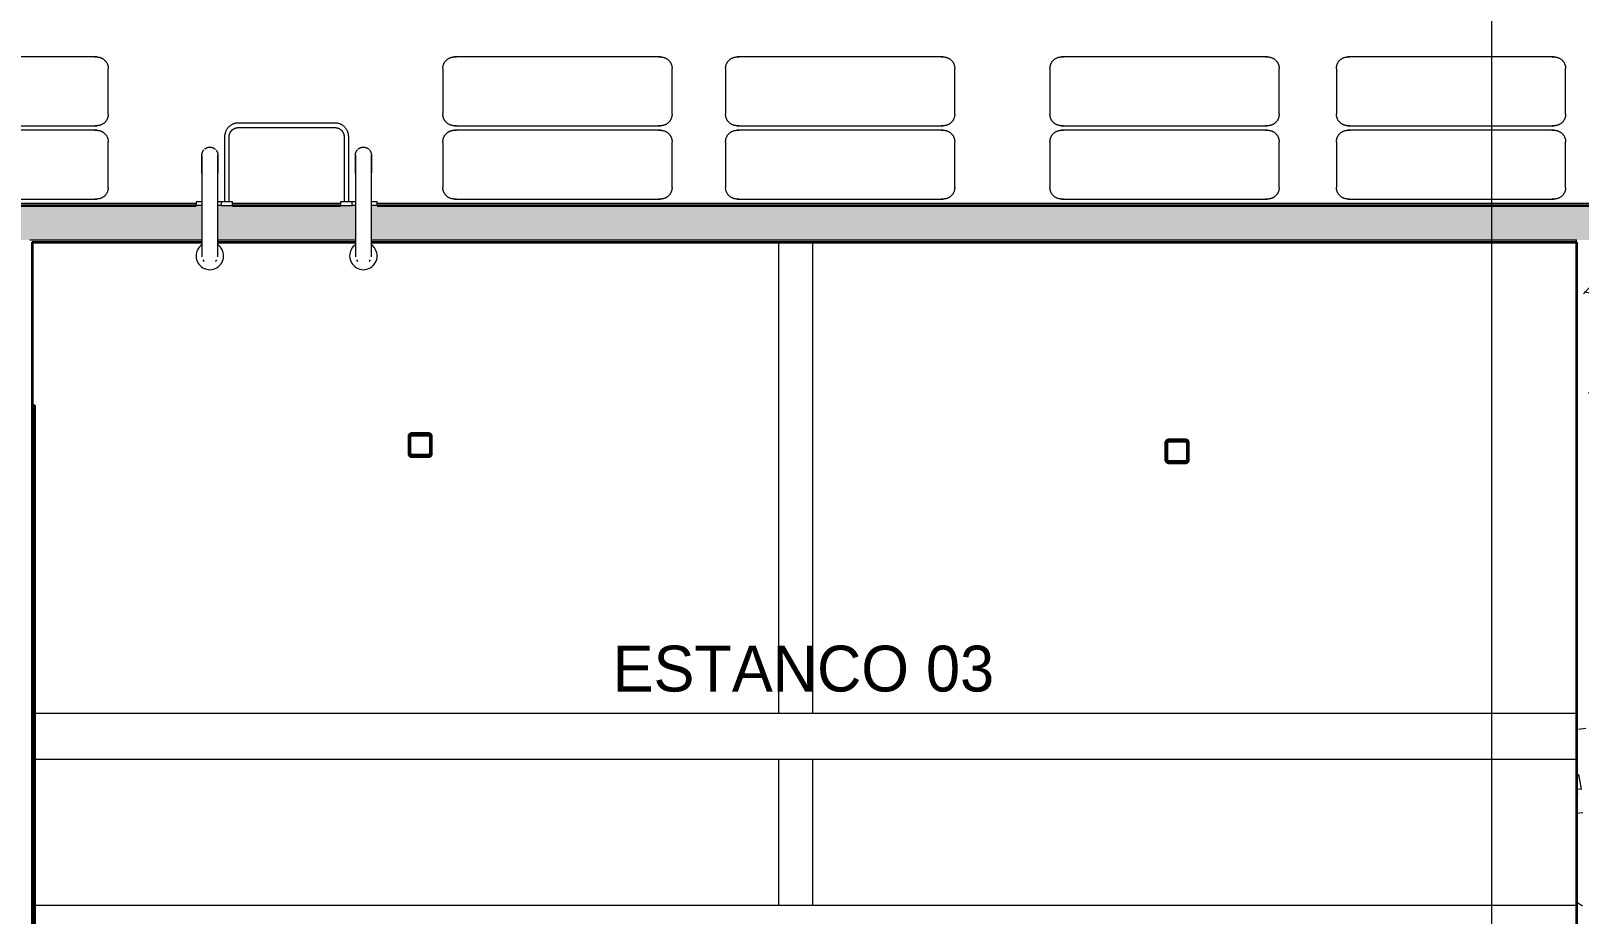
# Model space of a CAD drawing. Header units: metres. Extents: x -3 to 175, y -5 to 18.
# Drawn here: x 30 to 36.75, y 10.21 to 14.06 of the extents above; entities that cross this region are included whole.
import ezdxf

# ---------------------------------------------------------------- set-up
doc = ezdxf.new("R2010")
doc.units = ezdxf.units.M
for name, color, linetype, lineweight in [('A-GENM', 7, 'Continuous', 9), ('A-WALL', 7, 'Continuous', 9), ('A-WALL-PATT', 7, 'Continuous', 35), ('G-ANNO-SYMB', 7, 'Continuous', 9), ('G-ANNO-TEXT', 7, 'Continuous', 9), ('I-WALL', 7, 'Continuous', 9), ('P-PIPE', 7, 'Continuous', 9), ('S-BEAM', 7, 'Continuous', 9), ('S-COLS', 7, 'Continuous', 9)]:
    doc.layers.add(name, color=color, linetype=linetype, lineweight=lineweight)
doc.styles.add('Century Gothic_1', font='GOTHIC.TTF', dxfattribs={"height": 0.2})
pattern_1 = [(50, (30.7992, 0), (0.728738, -0.06376), [0.0762, -0.8382]), (355, (30.7992, 0), (-0.14097, 0.764224), [0.06096, -0.67056]), (100.451, (30.85994, -0.0053), (0.58777, 0.700469), [0.06476, -0.71236]), (46.184, (30.7992, 0.2032), (1.084314, -0.168175), [0.1143, -1.257]), (96.636, (30.8896, 0.1892), (0.94999, 0.989753), [0.09714, -1.069]), (351.184, (30.7992, 0.2032), (0.94969, 0.990147), [0.09144, -1.006]), (21, (30.9008, 0.1524), (0.606457, -0.409065), [0.0762, -0.8382]), (326, (30.9008, 0.1524), (0.247208, 0.73675), [0.06096, -0.67056]), (71.451, (30.95135, 0.1183), (0.85367, 0.327687), [0.06476, -0.71236]), (37.5, (30.7992, 0), (0.0123552, 0.3382243), [0.03353, -0.6289, 0.03353, -0.64719, -0.6731]), (37.5, (30.7992, 0), (0.0123552, 0.3382243), [-1.343, 0.03353, -0.63957]), (7.5, (30.7992, 0), (0.2672815, 0.4007255), [0.03353, -0.35458, 0.03353, -0.61366, -0.25654]), (7.5, (30.7992, 0), (0.2672815, 0.4007255), [-1.035, 0.03353, -0.22301]), (327.5, (30.57264, 0), (0.5423632, -0.0229212), [0.03353, -0.22047, 0.03353, -0.75895, -1.052]), (327.5, (30.57264, 0), (0.5423632, -0.0229212), [-1.046, 0.03353, -1.018]), (317.5, (30.47104, 0), (0.592516, 0.101701), [0.03353, -0.29667, 0.03353, -0.49276, -0.74676]), (317.5, (30.47104, 0), (0.592516, 0.101701), [-0.85649, 0.03353, -0.71323])]

# ---------------------------------------------------------------- blocks, each defined once
blk = doc.blocks.new('M_RVR_Neumatico - M_RVR_Neumatico-2622534-N-Estancos')
at = {"layer": 'A-GENM'}
for p, q in [((-0.5, 0.1), (-0.5, -0.1)), ((0.5, -0.1), (0.5, 0.1))]:
    blk.add_line(p, q, dxfattribs=at)
at = {"layer": 'A-GENM', "flags": 128}
for points in [[(-0.5, 0.1), (-0.5, 0.102), (-0.4998, 0.104), (-0.4996, 0.106), (-0.4994, 0.108), (-0.499, 0.1099), (-0.4986, 0.1119), (-0.4981, 0.1138), (-0.4975, 0.1157), (-0.4968, 0.1176), (-0.4961, 0.1195), (-0.4952, 0.1213), (-0.4943, 0.1231), (-0.4934, 0.1248), (-0.4924, 0.1266), (-0.4913, 0.1282), (-0.4901, 0.1299), (-0.4889, 0.1314), (-0.4876, 0.133), (-0.4862, 0.1344), (-0.4848, 0.1359), (-0.4834, 0.1372), (-0.4819, 0.1385), (-0.4803, 0.1398), (-0.4787, 0.141), (-0.477, 0.1421), (-0.4753, 0.1431), (-0.4736, 0.1441), (-0.4718, 0.145), (-0.47, 0.1458), (-0.4681, 0.1466), (-0.4662, 0.1473), (-0.4643, 0.1479), (-0.4624, 0.1484), (-0.4605, 0.1489), (-0.4585, 0.1493), (-0.4565, 0.1496), (-0.4545, 0.1498), (-0.4525, 0.1499), (-0.4505, 0.15), (-0.45, 0.15)], [(-0.45, 0.15), (-0.4496, 0.15), (-0.4486, 0.15), (-0.4468, 0.15), (-0.4443, 0.15), (-0.441, 0.15)], [(0.45, 0.15), (0.4496, 0.15), (0.4486, 0.15), (0.4468, 0.15), (0.4443, 0.15), (0.441, 0.15), (0.4371, 0.15), (0.4325, 0.15), (0.4272, 0.15), (0.4212, 0.15), (0.4145, 0.15), (0.4071, 0.15), (0.3991, 0.15), (0.3905, 0.15), (0.3813, 0.15), (0.3714, 0.15), (0.3609, 0.15), (0.3499, 0.15), (0.3383, 0.15), (0.3262, 0.15), (0.3135, 0.15), (0.3004, 0.15), (0.2867, 0.15), (0.2726, 0.15), (0.2581, 0.15), (0.2431, 0.15), (0.2278, 0.15), (0.2121, 0.15), (0.1961, 0.15), (0.1797, 0.15), (0.1631, 0.15), (0.1462, 0.15), (0.129, 0.15), (0.1117, 0.15), (0.0942, 0.15), (0.0765, 0.15), (0.0587, 0.15), (0.0408, 0.15), (0.0228, 0.15), (0.0049, 0.15), (-0.0131, 0.15), (-0.0311, 0.15), (-0.049, 0.15), (-0.0669, 0.15), (-0.0846, 0.15), (-0.1022, 0.15), (-0.1197, 0.15), (-0.1369, 0.15), (-0.154, 0.15), (-0.1708, 0.15), (-0.1873, 0.15), (-0.2035, 0.15), (-0.2194, 0.15), (-0.2349, 0.15), (-0.2501, 0.15), (-0.2648, 0.15), (-0.2792, 0.15), (-0.2931, 0.15), (-0.3065, 0.15), (-0.3194, 0.15), (-0.3318, 0.15), (-0.3437, 0.15), (-0.3551, 0.15), (-0.3658, 0.15), (-0.376, 0.15), (-0.3856, 0.15), (-0.3946, 0.15), (-0.4029, 0.15), (-0.4106, 0.15), (-0.4176, 0.15), (-0.424, 0.15), (-0.4297, 0.15), (-0.4347, 0.15), (-0.439, 0.15), (-0.4426, 0.15), (-0.4455, 0.15), (-0.4477, 0.15), (-0.4491, 0.15), (-0.4499, 0.15), (-0.45, 0.15)], [(0.4406, 0.15), (0.4426, 0.15), (0.4455, 0.15), (0.4477, 0.15), (0.4491, 0.15), (0.4499, 0.15), (0.45, 0.15)], [(0.45, 0.15), (0.452, 0.15), (0.454, 0.1498), (0.456, 0.1496), (0.458, 0.1494), (0.4599, 0.149), (0.4619, 0.1486), (0.4638, 0.1481), (0.4657, 0.1475), (0.4676, 0.1468), (0.4695, 0.1461), (0.4713, 0.1452), (0.4731, 0.1443), (0.4748, 0.1434), (0.4766, 0.1424), (0.4782, 0.1413), (0.4799, 0.1401), (0.4814, 0.1389), (0.483, 0.1376), (0.4844, 0.1362), (0.4859, 0.1348), (0.4872, 0.1334), (0.4885, 0.1319), (0.4898, 0.1303), (0.491, 0.1287), (0.4921, 0.127), (0.4931, 0.1253), (0.4941, 0.1236), (0.495, 0.1218), (0.4958, 0.12), (0.4966, 0.1181), (0.4973, 0.1162), (0.4979, 0.1143), (0.4984, 0.1124), (0.4989, 0.1105), (0.4993, 0.1085), (0.4996, 0.1065), (0.4998, 0.1045), (0.4999, 0.1025), (0.5, 0.1005), (0.5, 0.1)], [(-0.45, -0.15), (-0.452, -0.15), (-0.454, -0.1498), (-0.456, -0.1496), (-0.458, -0.1494), (-0.4599, -0.149), (-0.4619, -0.1486), (-0.4638, -0.1481), (-0.4657, -0.1475), (-0.4676, -0.1468), (-0.4695, -0.1461), (-0.4713, -0.1452), (-0.4731, -0.1443), (-0.4748, -0.1434), (-0.4766, -0.1424), (-0.4782, -0.1413), (-0.4799, -0.1401), (-0.4814, -0.1389), (-0.483, -0.1376), (-0.4844, -0.1362), (-0.4859, -0.1348), (-0.4872, -0.1334), (-0.4885, -0.1319), (-0.4898, -0.1303), (-0.491, -0.1287), (-0.4921, -0.127), (-0.4931, -0.1253), (-0.4941, -0.1236), (-0.495, -0.1218), (-0.4958, -0.12), (-0.4966, -0.1181), (-0.4973, -0.1162), (-0.4979, -0.1143), (-0.4984, -0.1124), (-0.4989, -0.1105), (-0.4993, -0.1085), (-0.4996, -0.1065), (-0.4998, -0.1045), (-0.4999, -0.1025), (-0.5, -0.1005), (-0.5, -0.1)], [(0.5, -0.1), (0.5, -0.102), (0.4998, -0.104), (0.4996, -0.106), (0.4994, -0.108), (0.499, -0.1099), (0.4986, -0.1119), (0.4981, -0.1138), (0.4975, -0.1157), (0.4968, -0.1176), (0.4961, -0.1195), (0.4952, -0.1213), (0.4943, -0.1231), (0.4934, -0.1248), (0.4924, -0.1266), (0.4913, -0.1282), (0.4901, -0.1299), (0.4889, -0.1314), (0.4876, -0.133), (0.4862, -0.1344), (0.4848, -0.1359), (0.4834, -0.1372), (0.4819, -0.1385), (0.4803, -0.1398), (0.4787, -0.141), (0.477, -0.1421), (0.4753, -0.1431), (0.4736, -0.1441), (0.4718, -0.145), (0.47, -0.1458), (0.4681, -0.1466), (0.4662, -0.1473), (0.4643, -0.1479), (0.4624, -0.1484), (0.4605, -0.1489), (0.4585, -0.1493), (0.4565, -0.1496), (0.4545, -0.1498), (0.4525, -0.1499), (0.4505, -0.15), (0.45, -0.15)], [(-0.441, -0.15), (-0.4426, -0.15), (-0.4455, -0.15), (-0.4477, -0.15), (-0.4491, -0.15), (-0.4499, -0.15), (-0.45, -0.15)], [(-0.45, -0.15), (-0.4496, -0.15), (-0.4486, -0.15), (-0.4468, -0.15), (-0.4443, -0.15), (-0.441, -0.15), (-0.4371, -0.15), (-0.4325, -0.15), (-0.4272, -0.15), (-0.4212, -0.15), (-0.4145, -0.15), (-0.4071, -0.15), (-0.3991, -0.15), (-0.3905, -0.15), (-0.3813, -0.15), (-0.3714, -0.15), (-0.3609, -0.15), (-0.3499, -0.15), (-0.3383, -0.15), (-0.3262, -0.15), (-0.3135, -0.15), (-0.3004, -0.15), (-0.2867, -0.15), (-0.2726, -0.15), (-0.2581, -0.15), (-0.2431, -0.15), (-0.2278, -0.15), (-0.2121, -0.15), (-0.1961, -0.15), (-0.1797, -0.15), (-0.1631, -0.15), (-0.1462, -0.15), (-0.129, -0.15), (-0.1117, -0.15), (-0.0942, -0.15), (-0.0765, -0.15), (-0.0587, -0.15), (-0.0408, -0.15), (-0.0228, -0.15), (-0.0049, -0.15), (0.0131, -0.15), (0.0311, -0.15), (0.049, -0.15), (0.0669, -0.15), (0.0846, -0.15), (0.1022, -0.15), (0.1197, -0.15), (0.1369, -0.15), (0.154, -0.15), (0.1708, -0.15), (0.1873, -0.15), (0.2035, -0.15), (0.2194, -0.15), (0.2349, -0.15), (0.2501, -0.15), (0.2648, -0.15), (0.2792, -0.15), (0.2931, -0.15), (0.3065, -0.15), (0.3194, -0.15), (0.3318, -0.15), (0.3437, -0.15), (0.3551, -0.15), (0.3658, -0.15), (0.376, -0.15), (0.3856, -0.15), (0.3946, -0.15), (0.4029, -0.15), (0.4106, -0.15), (0.4176, -0.15), (0.424, -0.15), (0.4297, -0.15), (0.4347, -0.15), (0.439, -0.15), (0.4426, -0.15), (0.4455, -0.15), (0.4477, -0.15), (0.4491, -0.15), (0.4499, -0.15), (0.45, -0.15)], [(0.45, -0.15), (0.4496, -0.15), (0.4486, -0.15), (0.4468, -0.15), (0.4443, -0.15), (0.441, -0.15)]]:
    blk.add_lwpolyline(points, dxfattribs=at)
blk = doc.blocks.new('M_Escalera abordaje - M_Escalera abordaje-V12-N-Estancos')
at = {"layer": 'A-GENM'}
for p, q in [((-0.37, -0.08), (-0.37, -0.3595)), ((-0.3, -0.3595), (-0.3, -0.08)), ((0.3, -0.08), (0.3, -0.3595)), ((0.37, -0.3595), (0.37, -0.08)), ((-0.395, -0.2197), (-0.395, -0.2358)), ((-0.395, -0.2358), (-0.3703, -0.2358)), ((-0.2997, -0.2358), (-0.2854, -0.2358)), ((-0.2857, -0.2197), (-0.2857, -0.2358)), ((-0.2357, -0.2197), (-0.2857, -0.2197)), ((-0.2857, -0.2358), (-0.2357, -0.2358)), ((-0.2707, -0.2358), (-0.2707, -0.5197)), ((-0.2507, -0.5197), (-0.2507, -0.2358)), ((-0.2357, -0.2358), (-0.2357, -0.2197)), ((0.2357, -0.2197), (0.2357, -0.2358)), ((0.2857, -0.2197), (0.2357, -0.2197)), ((0.2357, -0.2358), (0.2857, -0.2358)), ((0.2507, -0.2358), (0.2507, -0.5197)), ((0.2707, -0.5197), (0.2707, -0.2358)), ((0.2854, -0.2358), (0.2997, -0.2358)), ((0.2857, -0.2358), (0.2857, -0.2197)), ((0.3703, -0.2358), (0.395, -0.2358)), ((0.395, -0.2358), (0.395, -0.2197)), ((0.2507, -0.5197), (0.2507, -0.5209)), ((-0.2107, -0.5597), (-0.2119, -0.5597)), ((0, -0.5597), (-0.2107, -0.5597)), ((-0.2107, -0.5797), (0, -0.5797)), ((0.2107, -0.5597), (0, -0.5597)), ((0, -0.5797), (0.2107, -0.5797))]:
    blk.add_line(p, q, dxfattribs=at)
at = {"layer": 'A-GENM', "flags": 128}
for points in [[(-0.37, 0), (-0.37, -0.0001), (-0.37, -0.0003), (-0.37, -0.0006), (-0.37, -0.001), (-0.37, -0.0016), (-0.37, -0.0023), (-0.37, -0.0031), (-0.37, -0.0041), (-0.37, -0.0051), (-0.37, -0.0063), (-0.37, -0.0076), (-0.37, -0.009), (-0.37, -0.0106), (-0.37, -0.0122), (-0.37, -0.014), (-0.37, -0.0158), (-0.37, -0.0178), (-0.37, -0.0199), (-0.37, -0.022), (-0.37, -0.0243), (-0.37, -0.0266), (-0.37, -0.029), (-0.37, -0.0315), (-0.37, -0.0341), (-0.37, -0.0368), (-0.37, -0.0395), (-0.37, -0.0423), (-0.37, -0.0451), (-0.37, -0.0481), (-0.37, -0.051), (-0.37, -0.054), (-0.37, -0.0571), (-0.37, -0.0601), (-0.37, -0.0633), (-0.37, -0.0664), (-0.37, -0.0696), (-0.37, -0.0727), (-0.37, -0.0759), (-0.37, -0.0791), (-0.37, -0.08)], [(-0.3, -0.08), (-0.3, -0.0768), (-0.3, -0.0736), (-0.3, -0.0704), (-0.3, -0.0673), (-0.3, -0.0641), (-0.3, -0.061), (-0.3, -0.0579), (-0.3, -0.0548), (-0.3, -0.0518), (-0.3, -0.0488), (-0.3, -0.0459), (-0.3, -0.0431), (-0.3, -0.0402), (-0.3, -0.0375), (-0.3, -0.0348), (-0.3, -0.0322), (-0.3, -0.0297), (-0.3, -0.0272), (-0.3, -0.0249), (-0.3, -0.0226), (-0.3, -0.0204), (-0.3, -0.0183), (-0.3, -0.0164), (-0.3, -0.0145), (-0.3, -0.0127), (-0.3, -0.011), (-0.3, -0.0094), (-0.3, -0.008), (-0.3, -0.0067), (-0.3, -0.0054), (-0.3, -0.0043), (-0.3, -0.0034), (-0.3, -0.0025), (-0.3, -0.0018), (-0.3, -0.0012), (-0.3, -0.0007), (-0.3, -0.0003), (-0.3, -0.0001), (-0.3, 0), (-0.3, 0)], [(0.3, 0), (0.3, -0.0001), (0.3, -0.0003), (0.3, -0.0006), (0.3, -0.001), (0.3, -0.0016), (0.3, -0.0023), (0.3, -0.0031), (0.3, -0.0041), (0.3, -0.0051), (0.3, -0.0063), (0.3, -0.0076), (0.3, -0.009), (0.3, -0.0106), (0.3, -0.0122), (0.3, -0.014), (0.3, -0.0158), (0.3, -0.0178), (0.3, -0.0199), (0.3, -0.022), (0.3, -0.0243), (0.3, -0.0266), (0.3, -0.029), (0.3, -0.0315), (0.3, -0.0341), (0.3, -0.0368), (0.3, -0.0395), (0.3, -0.0423), (0.3, -0.0451), (0.3, -0.0481), (0.3, -0.051), (0.3, -0.054), (0.3, -0.0571), (0.3, -0.0601), (0.3, -0.0633), (0.3, -0.0664), (0.3, -0.0696), (0.3, -0.0727), (0.3, -0.0759), (0.3, -0.0791), (0.3, -0.08)], [(0.37, -0.08), (0.37, -0.0768), (0.37, -0.0736), (0.37, -0.0704), (0.37, -0.0673), (0.37, -0.0641), (0.37, -0.061), (0.37, -0.0579), (0.37, -0.0548), (0.37, -0.0518), (0.37, -0.0488), (0.37, -0.0459), (0.37, -0.0431), (0.37, -0.0402), (0.37, -0.0375), (0.37, -0.0348), (0.37, -0.0322), (0.37, -0.0297), (0.37, -0.0272), (0.37, -0.0249), (0.37, -0.0226), (0.37, -0.0204), (0.37, -0.0183), (0.37, -0.0164), (0.37, -0.0145), (0.37, -0.0127), (0.37, -0.011), (0.37, -0.0094), (0.37, -0.008), (0.37, -0.0067), (0.37, -0.0054), (0.37, -0.0043), (0.37, -0.0034), (0.37, -0.0025), (0.37, -0.0018), (0.37, -0.0012), (0.37, -0.0007), (0.37, -0.0003), (0.37, -0.0001), (0.37, 0), (0.37, 0)], [(-0.395, -0.2197), (-0.393, -0.2197), (-0.387, -0.2197), (-0.3774, -0.2197), (-0.3703, -0.2197)], [(-0.2997, -0.2197), (-0.2926, -0.2197), (-0.2854, -0.2197)], [(0.2854, -0.2197), (0.2926, -0.2197), (0.2997, -0.2197)], [(0.3703, -0.2197), (0.3774, -0.2197), (0.387, -0.2197), (0.393, -0.2197), (0.395, -0.2197)], [(-0.37, -0.3595), (-0.37, -0.3627), (-0.37, -0.3659), (-0.37, -0.3691), (-0.37, -0.3723), (-0.37, -0.3754), (-0.37, -0.3786), (-0.37, -0.3816), (-0.37, -0.3847), (-0.37, -0.3877), (-0.37, -0.3907), (-0.37, -0.3936), (-0.37, -0.3965), (-0.37, -0.3993), (-0.37, -0.402), (-0.37, -0.4047), (-0.37, -0.4073), (-0.37, -0.4098), (-0.37, -0.4123), (-0.37, -0.4147), (-0.37, -0.4169), (-0.37, -0.4191), (-0.37, -0.4212), (-0.37, -0.4232), (-0.37, -0.4251), (-0.37, -0.4269), (-0.37, -0.4285), (-0.37, -0.4301), (-0.37, -0.4315), (-0.37, -0.4329), (-0.37, -0.4341), (-0.37, -0.4352), (-0.37, -0.4362), (-0.37, -0.437), (-0.37, -0.4378), (-0.37, -0.4384), (-0.37, -0.4389), (-0.37, -0.4392), (-0.37, -0.4394), (-0.37, -0.4395), (-0.37, -0.4395)], [(-0.37, -0.4395), (-0.37, -0.4395), (-0.37, -0.4393), (-0.37, -0.439), (-0.37, -0.4385), (-0.37, -0.4379), (-0.37, -0.4372), (-0.37, -0.4364), (-0.37, -0.4355), (-0.37, -0.4344), (-0.37, -0.4332), (-0.37, -0.4319), (-0.37, -0.4305), (-0.37, -0.429), (-0.37, -0.4273), (-0.37, -0.4256), (-0.37, -0.4237), (-0.37, -0.4217), (-0.37, -0.4197), (-0.37, -0.4175), (-0.37, -0.4153), (-0.37, -0.4129), (-0.37, -0.4105), (-0.37, -0.408), (-0.37, -0.4054), (-0.37, -0.4028), (-0.37, -0.4), (-0.37, -0.3972), (-0.37, -0.3944), (-0.37, -0.3915), (-0.37, -0.3885), (-0.37, -0.3855), (-0.37, -0.3825), (-0.37, -0.3794), (-0.37, -0.3763), (-0.37, -0.3731), (-0.37, -0.37), (-0.37, -0.3668), (-0.37, -0.3636), (-0.37, -0.3604)], [(-0.3, -0.4395), (-0.3, -0.4395), (-0.3, -0.4393), (-0.3, -0.439), (-0.3, -0.4385), (-0.3, -0.4379), (-0.3, -0.4372), (-0.3, -0.4364), (-0.3, -0.4355), (-0.3, -0.4344), (-0.3, -0.4332), (-0.3, -0.4319), (-0.3, -0.4305), (-0.3, -0.429), (-0.3, -0.4273), (-0.3, -0.4256), (-0.3, -0.4237), (-0.3, -0.4217), (-0.3, -0.4197), (-0.3, -0.4175), (-0.3, -0.4153), (-0.3, -0.4129), (-0.3, -0.4105), (-0.3, -0.408), (-0.3, -0.4054), (-0.3, -0.4028), (-0.3, -0.4), (-0.3, -0.3972), (-0.3, -0.3944), (-0.3, -0.3915), (-0.3, -0.3885), (-0.3, -0.3855), (-0.3, -0.3825), (-0.3, -0.3794), (-0.3, -0.3763), (-0.3, -0.3731), (-0.3, -0.37), (-0.3, -0.3668), (-0.3, -0.3636), (-0.3, -0.3604), (-0.3, -0.3595)], [(-0.3, -0.3595), (-0.3, -0.3627), (-0.3, -0.3659), (-0.3, -0.3691), (-0.3, -0.3723), (-0.3, -0.3754), (-0.3, -0.3786), (-0.3, -0.3816), (-0.3, -0.3847), (-0.3, -0.3877), (-0.3, -0.3907), (-0.3, -0.3936), (-0.3, -0.3965), (-0.3, -0.3993), (-0.3, -0.402), (-0.3, -0.4047), (-0.3, -0.4073), (-0.3, -0.4098), (-0.3, -0.4123), (-0.3, -0.4147), (-0.3, -0.4169), (-0.3, -0.4191), (-0.3, -0.4212), (-0.3, -0.4232), (-0.3, -0.4251), (-0.3, -0.4269), (-0.3, -0.4285), (-0.3, -0.4301), (-0.3, -0.4315), (-0.3, -0.4329), (-0.3, -0.4341), (-0.3, -0.4352), (-0.3, -0.4362), (-0.3, -0.437), (-0.3, -0.4378), (-0.3, -0.4384), (-0.3, -0.4389), (-0.3, -0.4392), (-0.3, -0.4394), (-0.3, -0.4395), (-0.3, -0.4395)], [(0.3, -0.3595), (0.3, -0.3627), (0.3, -0.3659), (0.3, -0.3691), (0.3, -0.3723), (0.3, -0.3754), (0.3, -0.3786), (0.3, -0.3816), (0.3, -0.3847), (0.3, -0.3877), (0.3, -0.3907), (0.3, -0.3936), (0.3, -0.3965), (0.3, -0.3993), (0.3, -0.402), (0.3, -0.4047), (0.3, -0.4073), (0.3, -0.4098), (0.3, -0.4123), (0.3, -0.4147), (0.3, -0.4169), (0.3, -0.4191), (0.3, -0.4212), (0.3, -0.4232), (0.3, -0.4251), (0.3, -0.4269), (0.3, -0.4285), (0.3, -0.4301), (0.3, -0.4315), (0.3, -0.4329), (0.3, -0.4341), (0.3, -0.4352), (0.3, -0.4362), (0.3, -0.437), (0.3, -0.4378), (0.3, -0.4384), (0.3, -0.4389), (0.3, -0.4392), (0.3, -0.4394), (0.3, -0.4395), (0.3, -0.4395)], [(0.3, -0.4395), (0.3, -0.4395), (0.3, -0.4393), (0.3, -0.439), (0.3, -0.4385), (0.3, -0.4379), (0.3, -0.4372), (0.3, -0.4364), (0.3, -0.4355), (0.3, -0.4344), (0.3, -0.4332), (0.3, -0.4319), (0.3, -0.4305), (0.3, -0.429), (0.3, -0.4273), (0.3, -0.4256), (0.3, -0.4237), (0.3, -0.4217), (0.3, -0.4197), (0.3, -0.4175), (0.3, -0.4153), (0.3, -0.4129), (0.3, -0.4105), (0.3, -0.408), (0.3, -0.4054), (0.3, -0.4028), (0.3, -0.4), (0.3, -0.3972), (0.3, -0.3944), (0.3, -0.3915), (0.3, -0.3885), (0.3, -0.3855), (0.3, -0.3825), (0.3, -0.3794), (0.3, -0.3763), (0.3, -0.3731), (0.3, -0.37), (0.3, -0.3668), (0.3, -0.3636), (0.3, -0.3604)], [(0.37, -0.4395), (0.37, -0.4395), (0.37, -0.4393), (0.37, -0.439), (0.37, -0.4385), (0.37, -0.4379), (0.37, -0.4372), (0.37, -0.4364), (0.37, -0.4355), (0.37, -0.4344), (0.37, -0.4332), (0.37, -0.4319), (0.37, -0.4305), (0.37, -0.429), (0.37, -0.4273), (0.37, -0.4256), (0.37, -0.4237), (0.37, -0.4217), (0.37, -0.4197), (0.37, -0.4175), (0.37, -0.4153), (0.37, -0.4129), (0.37, -0.4105), (0.37, -0.408), (0.37, -0.4054), (0.37, -0.4028), (0.37, -0.4), (0.37, -0.3972), (0.37, -0.3944), (0.37, -0.3915), (0.37, -0.3885), (0.37, -0.3855), (0.37, -0.3825), (0.37, -0.3794), (0.37, -0.3763), (0.37, -0.3731), (0.37, -0.37), (0.37, -0.3668), (0.37, -0.3636), (0.37, -0.3604), (0.37, -0.3595)], [(0.37, -0.3595), (0.37, -0.3627), (0.37, -0.3659), (0.37, -0.3691), (0.37, -0.3723), (0.37, -0.3754), (0.37, -0.3786), (0.37, -0.3816), (0.37, -0.3847), (0.37, -0.3877), (0.37, -0.3907), (0.37, -0.3936), (0.37, -0.3965), (0.37, -0.3993), (0.37, -0.402), (0.37, -0.4047), (0.37, -0.4073), (0.37, -0.4098), (0.37, -0.4123), (0.37, -0.4147), (0.37, -0.4169), (0.37, -0.4191), (0.37, -0.4212), (0.37, -0.4232), (0.37, -0.4251), (0.37, -0.4269), (0.37, -0.4285), (0.37, -0.4301), (0.37, -0.4315), (0.37, -0.4329), (0.37, -0.4341), (0.37, -0.4352), (0.37, -0.4362), (0.37, -0.437), (0.37, -0.4378), (0.37, -0.4384), (0.37, -0.4389), (0.37, -0.4392), (0.37, -0.4394), (0.37, -0.4395), (0.37, -0.4395)], [(-0.362, -0.4618), (-0.3628, -0.4607), (-0.3637, -0.4596), (-0.3645, -0.4585), (-0.3652, -0.4573), (-0.3659, -0.456), (-0.3665, -0.4548), (-0.3671, -0.4535), (-0.3676, -0.4522), (-0.3681, -0.4509), (-0.3685, -0.4496), (-0.3689, -0.4482), (-0.3692, -0.4469), (-0.3695, -0.4455), (-0.3697, -0.4441), (-0.3699, -0.4427), (-0.37, -0.4413), (-0.37, -0.4399), (-0.37, -0.4395)], [(-0.335, -0.4745), (-0.3364, -0.4745), (-0.3378, -0.4744), (-0.3392, -0.4743), (-0.3406, -0.4741), (-0.342, -0.4738), (-0.3433, -0.4735), (-0.3447, -0.4732), (-0.346, -0.4728), (-0.3473, -0.4723), (-0.3486, -0.4718), (-0.3499, -0.4712), (-0.3512, -0.4706), (-0.3524, -0.4699), (-0.3536, -0.4692), (-0.3548, -0.4684), (-0.3559, -0.4676), (-0.357, -0.4668), (-0.3581, -0.4659), (-0.3591, -0.4649)], [(-0.3116, -0.4656), (-0.3127, -0.4665), (-0.3138, -0.4674), (-0.3149, -0.4682), (-0.3161, -0.469), (-0.3173, -0.4697), (-0.3185, -0.4704), (-0.3198, -0.471), (-0.321, -0.4716), (-0.3223, -0.4722), (-0.3236, -0.4726), (-0.325, -0.4731), (-0.3263, -0.4734), (-0.3277, -0.4738), (-0.3291, -0.474), (-0.3304, -0.4742), (-0.3318, -0.4744), (-0.3332, -0.4745), (-0.3346, -0.4745)], [(-0.3, -0.4395), (-0.3, -0.4409), (-0.3001, -0.4423), (-0.3003, -0.4437), (-0.3004, -0.4451), (-0.3007, -0.4465), (-0.301, -0.4479), (-0.3014, -0.4492), (-0.3018, -0.4506), (-0.3022, -0.4519), (-0.3028, -0.4532), (-0.3033, -0.4544), (-0.304, -0.4557), (-0.3046, -0.4569), (-0.3053, -0.4581), (-0.3061, -0.4593), (-0.3069, -0.4604), (-0.3078, -0.4615), (-0.3087, -0.4626)], [(0.308, -0.4618), (0.3072, -0.4607), (0.3063, -0.4596), (0.3055, -0.4585), (0.3048, -0.4573), (0.3041, -0.456), (0.3035, -0.4548), (0.3029, -0.4535), (0.3024, -0.4522), (0.3019, -0.4509), (0.3015, -0.4496), (0.3011, -0.4482), (0.3008, -0.4469), (0.3005, -0.4455), (0.3003, -0.4441), (0.3001, -0.4427), (0.3, -0.4413), (0.3, -0.4399), (0.3, -0.4395)], [(0.335, -0.4745), (0.3336, -0.4745), (0.3322, -0.4744), (0.3308, -0.4743), (0.3294, -0.4741), (0.328, -0.4738), (0.3267, -0.4735), (0.3253, -0.4732), (0.324, -0.4728), (0.3227, -0.4723), (0.3214, -0.4718), (0.3201, -0.4712), (0.3188, -0.4706), (0.3176, -0.4699), (0.3164, -0.4692), (0.3152, -0.4684), (0.3141, -0.4676), (0.313, -0.4668), (0.3119, -0.4659), (0.3109, -0.4649)], [(0.3584, -0.4656), (0.3573, -0.4665), (0.3562, -0.4674), (0.3551, -0.4682), (0.3539, -0.469), (0.3527, -0.4697), (0.3515, -0.4704), (0.3502, -0.471), (0.349, -0.4716), (0.3477, -0.4722), (0.3464, -0.4726), (0.345, -0.4731), (0.3437, -0.4734), (0.3423, -0.4738), (0.3409, -0.474), (0.3396, -0.4742), (0.3382, -0.4744), (0.3368, -0.4745), (0.3354, -0.4745)], [(0.37, -0.4395), (0.37, -0.4409), (0.3699, -0.4423), (0.3697, -0.4437), (0.3696, -0.4451), (0.3693, -0.4465), (0.369, -0.4479), (0.3686, -0.4492), (0.3682, -0.4506), (0.3678, -0.4519), (0.3672, -0.4532), (0.3667, -0.4544), (0.366, -0.4557), (0.3654, -0.4569), (0.3647, -0.4581), (0.3639, -0.4593), (0.3631, -0.4604), (0.3622, -0.4615), (0.3613, -0.4626)], [(-0.2707, -0.5197), (-0.2707, -0.5221), (-0.2705, -0.5245), (-0.2703, -0.5269), (-0.27, -0.5293), (-0.2695, -0.5317), (-0.269, -0.534), (-0.2684, -0.5363), (-0.2677, -0.5386), (-0.2669, -0.5409), (-0.266, -0.5431), (-0.265, -0.5453), (-0.2639, -0.5474), (-0.2628, -0.5495), (-0.2616, -0.5516), (-0.2602, -0.5536), (-0.2588, -0.5556), (-0.2574, -0.5575), (-0.2558, -0.5593), (-0.2542, -0.5611), (-0.2525, -0.5628), (-0.2508, -0.5644), (-0.249, -0.566), (-0.2471, -0.5675), (-0.2451, -0.5689), (-0.2431, -0.5702), (-0.2411, -0.5715), (-0.239, -0.5727), (-0.2369, -0.5737), (-0.2347, -0.5747), (-0.2325, -0.5757), (-0.2302, -0.5765), (-0.2279, -0.5772), (-0.2256, -0.5779), (-0.2233, -0.5784), (-0.2209, -0.5789), (-0.2185, -0.5792), (-0.2162, -0.5795), (-0.2138, -0.5797), (-0.2114, -0.5797), (-0.2107, -0.5797)], [(-0.2707, -0.5197), (-0.2707, -0.5221), (-0.2705, -0.5245), (-0.2703, -0.5269), (-0.27, -0.5293), (-0.2695, -0.5317), (-0.269, -0.534), (-0.2684, -0.5363), (-0.2677, -0.5386), (-0.2669, -0.5409), (-0.266, -0.5431), (-0.265, -0.5453), (-0.2639, -0.5474), (-0.2628, -0.5495), (-0.2616, -0.5516), (-0.2602, -0.5536), (-0.2588, -0.5556), (-0.2574, -0.5575), (-0.2558, -0.5593), (-0.2542, -0.5611), (-0.2525, -0.5628), (-0.2508, -0.5644), (-0.249, -0.566), (-0.2471, -0.5675), (-0.2451, -0.5689), (-0.2431, -0.5702), (-0.2411, -0.5715), (-0.239, -0.5727), (-0.2369, -0.5737), (-0.2347, -0.5747), (-0.2325, -0.5757), (-0.2302, -0.5765), (-0.2279, -0.5772), (-0.2256, -0.5779), (-0.2233, -0.5784), (-0.2209, -0.5789), (-0.2185, -0.5792), (-0.2162, -0.5795), (-0.2138, -0.5797), (-0.2114, -0.5797), (-0.2107, -0.5797)], [(-0.2107, -0.5597), (-0.2123, -0.5597), (-0.2139, -0.5596), (-0.2155, -0.5594), (-0.2171, -0.5592), (-0.2187, -0.5589), (-0.2202, -0.5586), (-0.2218, -0.5582), (-0.2233, -0.5577), (-0.2248, -0.5572), (-0.2263, -0.5566), (-0.2278, -0.5559), (-0.2292, -0.5552), (-0.2306, -0.5544), (-0.232, -0.5536), (-0.2333, -0.5527), (-0.2346, -0.5518), (-0.2359, -0.5508), (-0.2371, -0.5498), (-0.2383, -0.5487), (-0.2394, -0.5476), (-0.2405, -0.5464), (-0.2416, -0.5452), (-0.2425, -0.544), (-0.2435, -0.5427), (-0.2444, -0.5413), (-0.2452, -0.54), (-0.246, -0.5386), (-0.2467, -0.5372), (-0.2474, -0.5357), (-0.248, -0.5342), (-0.2486, -0.5327), (-0.249, -0.5312), (-0.2495, -0.5297), (-0.2498, -0.5281), (-0.2501, -0.5265), (-0.2504, -0.525), (-0.2506, -0.5234), (-0.2507, -0.5218), (-0.2507, -0.5202), (-0.2507, -0.5197)], [(0.2107, -0.5797), (0.2131, -0.5797), (0.2155, -0.5795), (0.2179, -0.5793), (0.2203, -0.579), (0.2226, -0.5785), (0.225, -0.578), (0.2273, -0.5774), (0.2296, -0.5767), (0.2319, -0.5759), (0.2341, -0.575), (0.2363, -0.574), (0.2384, -0.573), (0.2405, -0.5718), (0.2426, -0.5706), (0.2446, -0.5693), (0.2466, -0.5679), (0.2485, -0.5664), (0.2503, -0.5648), (0.2521, -0.5632), (0.2538, -0.5615), (0.2554, -0.5598), (0.257, -0.558), (0.2585, -0.5561), (0.2599, -0.5541), (0.2612, -0.5522), (0.2625, -0.5501), (0.2636, -0.548), (0.2647, -0.5459), (0.2657, -0.5437), (0.2666, -0.5415), (0.2675, -0.5392), (0.2682, -0.5369), (0.2688, -0.5346), (0.2694, -0.5323), (0.2699, -0.5299), (0.2702, -0.5276), (0.2705, -0.5252), (0.2706, -0.5228), (0.2707, -0.5204), (0.2707, -0.5197)], [(0.2507, -0.5197), (0.2507, -0.5213), (0.2506, -0.5229), (0.2504, -0.5245), (0.2502, -0.5261), (0.2499, -0.5277), (0.2496, -0.5292), (0.2492, -0.5308), (0.2487, -0.5323), (0.2482, -0.5338), (0.2476, -0.5353), (0.2469, -0.5368), (0.2462, -0.5382), (0.2454, -0.5396), (0.2446, -0.541), (0.2437, -0.5423), (0.2428, -0.5436), (0.2418, -0.5449), (0.2408, -0.5461), (0.2397, -0.5473), (0.2386, -0.5484), (0.2374, -0.5495), (0.2362, -0.5506), (0.235, -0.5516), (0.2337, -0.5525), (0.2323, -0.5534), (0.231, -0.5542), (0.2296, -0.555), (0.2282, -0.5557), (0.2267, -0.5564), (0.2252, -0.557), (0.2237, -0.5576), (0.2222, -0.5581), (0.2207, -0.5585), (0.2191, -0.5588), (0.2175, -0.5592), (0.2159, -0.5594), (0.2144, -0.5596), (0.2128, -0.5597), (0.2112, -0.5597), (0.2107, -0.5597)], [(0.2538, -0.5615), (0.2554, -0.5598), (0.257, -0.558), (0.2585, -0.5561), (0.2599, -0.5541), (0.2612, -0.5522), (0.2625, -0.5501), (0.2636, -0.548), (0.2647, -0.5459), (0.2657, -0.5437), (0.2666, -0.5415), (0.2675, -0.5392), (0.2682, -0.5369), (0.2688, -0.5346), (0.2694, -0.5323), (0.2699, -0.5299), (0.2702, -0.5276), (0.2705, -0.5252), (0.2706, -0.5228), (0.2707, -0.5204), (0.2707, -0.5197)], [(0.2107, -0.5797), (0.2131, -0.5797), (0.2155, -0.5795), (0.2179, -0.5793), (0.2203, -0.579), (0.2226, -0.5785), (0.225, -0.578), (0.2273, -0.5774), (0.2296, -0.5767), (0.2319, -0.5759), (0.2341, -0.575), (0.2363, -0.574), (0.2384, -0.573), (0.2405, -0.5718), (0.2426, -0.5706), (0.2446, -0.5693), (0.2466, -0.5679), (0.2485, -0.5664), (0.2503, -0.5648), (0.2521, -0.5632), (0.2531, -0.5622)]]:
    blk.add_lwpolyline(points, dxfattribs=at)
at = {"layer": 'A-GENM'}
for centre, radius, start, end in [((-0.335, 0), 0.06, 360, 180), ((-0.335, 0), 0.06, 180, 234.01393), ((-0.335, 0), 0.035, 173.00275, 183.28871), ((-0.335, 0), 0.035, 135, 150), ((-0.335, 0), 0.035, 30, 45), ((-0.335, 0), 0.035, 356.66978, 6.99725), ((0.335, 0), 0.06, 360, 180), ((0.335, 0), 0.06, 180, 234.01393), ((0.335, 0), 0.035, 173.00275, 183.28871), ((0.335, 0), 0.035, 135, 150), ((0.335, 0), 0.035, 30, 45), ((0.335, 0), 0.035, 356.66978, 6.99725), ((-0.335, 0), 0.06, 305.9255, 360), ((0.335, 0), 0.06, 305.9255, 360)]:
    blk.add_arc(centre, radius, start, end, dxfattribs=at)
blk = doc.blocks.new('FCA_N_Columna de acero - 100x100mm-V108-N-Estancos')
at = {"layer": 'S-COLS', "lineweight": 35}
for p, q in [((-0.05, 0.038), (-0.05, -0.038)), ((-0.044, -0.038), (-0.044, 0.038)), ((0.038, 0.05), (-0.038, 0.05)), ((-0.038, 0.044), (0.038, 0.044)), ((0.044, 0.038), (0.044, -0.038)), ((0.05, -0.038), (0.05, 0.038)), ((0.038, -0.044), (-0.038, -0.044)), ((-0.038, -0.05), (0.038, -0.05))]:
    blk.add_line(p, q, dxfattribs=at)
for centre, radius, start, end in [((-0.038, 0.038), 0.012, 90, 180), ((-0.038, 0.038), 0.006, 90, 180), ((0.038, 0.038), 0.012, 360, 90), ((0.038, 0.038), 0.006, 0, 90), ((-0.038, -0.038), 0.012, 180, 270), ((-0.038, -0.038), 0.006, 180, 270), ((0.038, -0.038), 0.012, 270, 360), ((0.038, -0.038), 0.006, 270, 0)]:
    blk.add_arc(centre, radius, start, end, dxfattribs=at)

msp = doc.modelspace()

# ---------------------------------------------------------------- hatches: boundary and pattern name
at = {"layer": 'A-WALL-PATT', "lineweight": 9}
h = msp.add_hatch(dxfattribs=at)
h.set_pattern_fill('FP_1', color=256, style=0, pattern_type=2)
h.set_pattern_definition(pattern_1)
h.paths.add_polyline_path([(48.5973, 13.1528), (48.5973, 13.3028), (44.3327, 13.3017), (44.3118, 13.3), (43.4122, 13.3009), (43.3947, 13.3028), (31.4822, 13.3028), (31.4822, 13.1528), (48.2507, 13.1528)])
h.paths.add_polyline_path([(31.3138, 13.1528), (31.4122, 13.1528), (31.4122, 13.3028), (30.8122, 13.3028), (30.8122, 13.1528), (31.2001, 13.1528)])
h.paths.add_polyline_path([(30.7422, 13.1528), (30.7422, 13.3028), (24.7736, 13.3028), (24.7736, 13.1528), (25.0172, 13.1528), (25.0172, 13.1627), (29.8523, 13.1627), (29.8523, 13.1528), (30.7422, 13.1528)])
h = msp.add_hatch(dxfattribs=at)
h.set_pattern_fill('FP_1', color=256, style=0, pattern_type=2)
h.set_pattern_definition(pattern_1)
h.paths.add_polyline_path([(36.8836, 0.123), (36.89, 0.123), (36.89, 6.5676), (36.74, 6.5676), (36.74, 0.123)])
h.paths.add_polyline_path([(36.89, 6.7176), (36.89, 13.1528), (36.74, 13.1528), (36.74, 6.7176), (36.8836, 6.7176)])

# ---------------------------------------------------------------- linework, layer by layer
at = {"layer": 'A-WALL'}
for p, q in [((29.9915, 13.1528), (30.7422, 13.1528)), ((30.8122, 13.1528), (31.4122, 13.1528)), ((31.4822, 13.1528), (36.74, 13.1528)), ((36.74, 13.1428), (36.74, 13.1528))]:
    msp.add_line(p, q, dxfattribs=at)
at = {"layer": 'G-ANNO-SYMB', "lineweight": 18}
msp.add_line((36.3707, 8.7912), (36.3707, 14.5808), dxfattribs=at)
at = {"layer": 'I-WALL'}
for p, q in [((24.7636, 13.3128), (30.7172, 13.3128)), ((30.8765, 13.3128), (31.3479, 13.3128)), ((31.5072, 13.3128), (43.3868, 13.3128))]:
    msp.add_line(p, q, dxfattribs=at)
at = {"layer": 'I-WALL', "lineweight": 35}
for p, q in [((24.7736, 13.3028), (30.7172, 13.3028)), ((30.8765, 13.3028), (31.3479, 13.3028)), ((31.5072, 13.3028), (43.4041, 13.3028)), ((30.0015, 13.1428), (30.7423, 13.1428)), ((30.0015, 13.1428), (30.0015, 6.7176)), ((30.8121, 13.1428), (31.4123, 13.1428)), ((31.4821, 13.1428), (36.74, 13.1428)), ((36.74, 13.1428), (36.74, 6.7176)), ((30.0015, 12.4319), (30.0115, 12.4319)), ((30.0115, 12.4319), (30.0115, 7.6055))]:
    msp.add_line(p, q, dxfattribs=at)
at = {"layer": 'P-PIPE'}
msp.add_line((36.74, 10.2491), (30.0115, 10.2491), dxfattribs=at)
at = {"layer": 'S-BEAM'}
for p, q in [((33.2583, 13.1428), (33.2583, 11.0877)), ((33.4083, 11.0877), (33.4083, 13.1428)), ((36.74, 11.0877), (30.0115, 11.0877)), ((30.0115, 10.8877), (36.74, 10.8877)), ((33.2583, 10.8877), (33.2583, 10.2491)), ((33.4083, 10.2491), (33.4083, 10.8877))]:
    msp.add_line(p, q, dxfattribs=at)

# ---------------------------------------------------------------- block references
at = {"layer": 'A-GENM'}
for p in [(29.8336, 13.801), (32.294, 13.801), (33.5276, 13.801), (34.943, 13.801), (36.1931, 13.801), (29.8336, 13.4812), (32.294, 13.4812), (33.5276, 13.4812), (34.943, 13.4812), (36.1931, 13.4812)]:
    msp.add_blockref('M_RVR_Neumatico - M_RVR_Neumatico-2622534-N-Estancos', p, dxfattribs=at)
at = {"layer": 'A-GENM', "rotation": 180}
msp.add_blockref('M_Escalera abordaje - M_Escalera abordaje-V12-N-Estancos', (31.1122, 13.0831), dxfattribs=at)
at = {"layer": 'S-COLS'}
for p in [(31.6947, 12.2579), (34.9979, 12.2309)]:
    msp.add_blockref('FCA_N_Columna de acero - 100x100mm-V108-N-Estancos', p, dxfattribs=at)

# ---------------------------------------------------------------- texts
at = {"layer": 'G-ANNO-TEXT', "insert": (32.5349, 11.3831), "char_height": 0.2, "width": 2.044303, "attachment_point": 1, "style": 'Century Gothic_1'}
msp.add_mtext('ESTANCO 03', dxfattribs=at)

doc.saveas('drawing.dxf')
